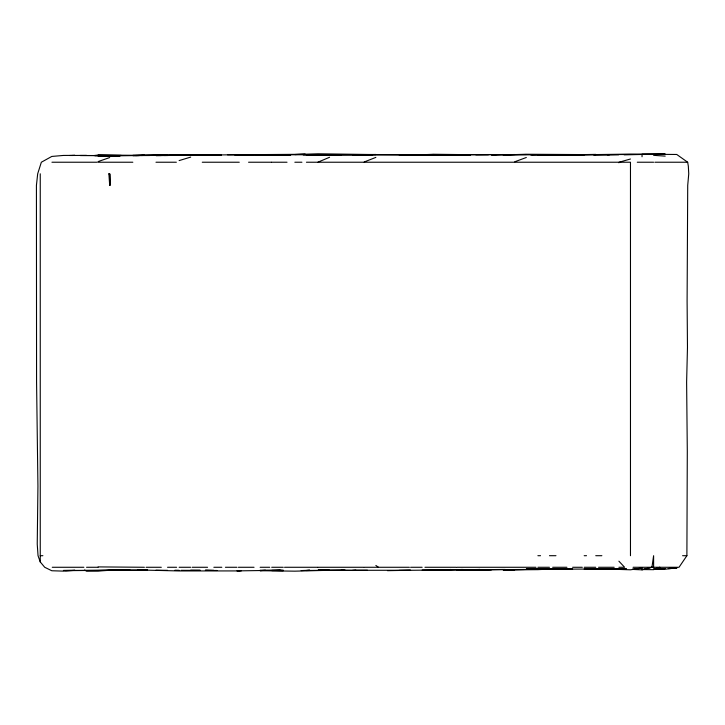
<?xml version="1.0" encoding="UTF-8"?>
<svg xmlns="http://www.w3.org/2000/svg" width="725" height="725" viewBox="0 0 725 725"><rect width="100%" height="100%" fill="white"/><g stroke="black" fill="none" stroke-linecap="round" stroke-linejoin="round"><path stroke-width="1.09" d="M633.061 567.276L679.026 567.276L686.892 555.703L687.3 451.548L686.62 382.111L687.472 347.393L687.101 301.102L687.717 185.373L688.75 173.801L688.333 166.152L687.662 162.228L676.76 154.47L630.469 154.117L578.912 154.788M632.572 569.424L642.042 569.841L651.938 567.276L653.615 555.703L653.615 567.276M618.896 162.781L619.096 162.228L630.469 159.002M318.003 162.155L329.567 157.271M364.285 161.938L375.867 157.388M514.741 161.784L526.314 157.497M98.111 161.584L109.693 157.561M179.129 160.587L190.693 157.098M643.138 569.288L651.938 567.276M642.042 569.841L642.042 568.11L630.469 569.805L607.323 569.034M123.368 570.185L65.495 570.666M93.906 155.558L98.111 155.059L155.975 155.449L134.941 155.522M632.572 569.107L642.042 568.11M309.584 570.249L301.165 570.575M309.584 570.203L306.421 570.512L328.516 570.194M352.722 570.484L355.875 570.176M265.395 570.203L260.13 570.702L294.848 571.164L329.567 570.285L318.003 570.194L345.354 570.222M668.341 568.472L676.76 567.811L665.188 569.252L653.615 568.781M94.957 155.775L120.205 155.648L80.23 155.512L98.111 155.54M555.767 568.763L537.887 569.66L503.159 569.895L565.237 568.753M463.184 569.478L433.722 570.149M554.716 568.781L526.314 568.998L537.887 569.388L564.186 568.772M445.304 569.814L433.722 570.086L462.133 569.506M503.159 569.533L456.877 569.832L505.271 569.46M281.173 570.24L236.984 570.892L239.096 570.847M367.448 570.222L318.003 570.457L327.464 570.203M69.709 155.494L86.538 155.386M138.094 570.194L121.256 570.357M668.341 568.581L676.76 568.219M129.675 569.75L86.538 570.838L84.435 570.194L86.538 570.829L98.111 571.082L109.693 570.276L63.392 570.484L74.965 570.33L63.392 571.119L51.819 570.756L44.714 567.276L40.247 561.938L38.044 555.703L37.238 544.131L37.936 486.267L36.567 382.111L36.422 185.373L37.682 173.801L41.343 162.228L51.819 156.437L63.392 155.44L74.965 155.395L71.811 155.494M542.092 154.778L537.887 154.715L561.032 154.706L503.159 154.923L526.314 154.253L595.751 154.652M626.255 568.889L531.57 569.306M227.523 154.797L305.37 154.28L294.848 154.534L318.003 153.791L375.867 154.579L306.421 155.096L341.149 154.615L312.738 154.788M468.441 155.023L470.552 154.951M475.808 154.778L503.159 154.615L491.595 154.76L495.8 154.806M400.064 154.824L433.722 154.751L400.064 154.842L403.218 154.833M241.198 570.919L179.129 570.947L140.197 569.995M468.441 569.841L480.022 569.478L456.877 569.805L491.595 569.596L456.877 569.768M428.466 154.778L488.433 154.769M665.188 154.026L624.153 154.797M280.122 570.213L271.703 570.457L283.285 570.693M179.129 155.277L260.13 154.561L236.984 154.833L239.096 154.815M595.751 154.389L561.032 154.987L574.707 154.869M139.146 155.531L132.829 155.594L198.061 154.842M239.096 154.96L234.882 155.05M246.455 154.797L248.566 154.742L242.25 154.797M306.421 154.942L329.567 154.733L255.925 154.797M387.44 570.675L410.586 570.258L352.722 570.303M445.304 569.932L399.004 570.412M372.704 154.788L329.567 154.67L410.586 154.715L406.372 154.778M445.304 154.615L422.158 154.742L433.722 154.262L468.441 154.67L433.722 154.633L456.877 154.76M433.722 154.498L422.158 154.742L491.595 154.534M470.552 155.078L445.304 154.778M283.285 570.285L271.703 570.548L283.285 570.53M503.159 154.516L491.595 154.76L526.314 154.516M530.519 154.797L549.459 154.661L537.887 154.887L543.143 154.842M147.565 570.203L109.693 569.977L121.256 569.805M524.202 569.478L422.158 570.04M662.025 568.608L665.188 568.545L653.615 569.388L659.895 567.276L653.615 569.678L642.042 569.542M179.129 155.25L167.547 155.476L190.693 155.186L164.394 155.512M303.267 154.914L329.567 154.76M531.57 154.778L537.887 154.661M549.459 569.025L572.605 568.944L537.887 569.152M141.248 155.512L190.693 155.186M503.159 154.715L514.741 154.516M642.042 154.244L665.188 154.362L546.297 154.806M135.992 155.512L167.547 155.114L98.111 156.083L120.205 155.748M329.567 570.385L344.303 570.222M607.323 154.751L618.896 154.615L593.639 154.778L609.426 154.788M144.411 569.632L138.094 569.678L147.565 569.596M595.751 568.944L584.178 569.071L626.255 568.808M251.72 154.842L236.984 155.096L283.285 154.715L260.13 154.751M308.533 154.833L306.421 154.86L318.003 154.724M480.022 569.732L491.595 569.605M198.061 154.987L190.693 155.059L221.207 154.797M161.24 155.531L155.975 155.558L179.129 155.386M111.795 569.886L129.675 569.741M290.643 154.815L283.285 154.869L290.643 154.797M375.867 154.461L352.722 154.733L418.996 154.978L399.004 154.76M400.064 154.914L410.586 154.842M221.207 155.241L202.266 155.132M121.256 155.413L98.111 155.059M155.975 155.494L167.547 155.494M51.946 162.228L97.141 162.228M98.111 162.228L132.829 162.228M155.975 162.228L176.365 162.228M202.266 162.228L239.268 162.228M248.566 162.228L271.476 162.228M271.703 162.228L287.018 162.228M294.848 162.228L301.917 162.228M306.421 162.228L363.905 162.228M364.285 162.228L630.469 162.228L630.469 555.703M637.275 162.228L653.615 162.228M654.874 162.228L687.662 162.228M108.886 173.801L109.693 173.801L109.973 185.373L109.693 174.163L108.886 173.801L109.693 185.373L109.693 173.801M40.247 555.703L42.893 555.703M537.887 555.703L540.533 555.703M549.459 555.703L555.975 555.703M584.178 555.703L586.516 555.703M595.751 555.703L601.868 555.703M682.597 555.703L686.892 555.703M52.263 567.276L83.892 567.276M86.538 567.276L98.111 567.276M144.411 567.276L98.111 566.905M146.042 567.276L161.303 567.276M167.547 567.276L176.619 567.276M179.129 567.276L190.693 567.276M192.179 567.276L207.558 567.276M213.848 567.276L221.823 567.276M225.412 567.276L236.984 567.276M238.398 567.276L254.049 567.276M260.13 567.276L269.727 567.276M271.703 567.276L283.285 567.276M284.526 567.276L317.65 567.276M318.003 567.276L363.705 567.276M364.285 567.276L409.417 567.276M410.586 567.276L422.158 567.276M424.941 567.276L456.188 567.276M456.877 567.276L536.02 567.276M537.887 567.276L549.459 567.276M552.658 567.276L566.932 567.276M572.605 567.276L582.329 567.276M584.178 567.276L595.751 567.276M598.551 567.276L614.184 567.276M618.896 567.276L624.624 567.276L618.896 561.186M200.163 570.421L181.232 570.339M572.605 154.905L584.178 154.942M283.285 154.715L271.703 154.688L290.643 155.041M190.693 570.213L200.163 570.222M283.285 570.394L260.13 570.222M205.429 570.421L217.002 570.493M329.567 154.67L341.149 154.751M144.411 155.476L149.667 155.512M341.149 570.285L352.722 570.412M155.975 570.213L167.547 570.33M174.915 570.222L179.129 570.312M653.615 155.331L665.188 156.12M375.867 565.446L378.459 567.276M642.042 154.851L642.042 156.763M40.247 173.801L40.247 561.938M450.56 569.487L445.304 570.067L450.56 569.469M607.323 568.926L595.751 569.161L607.323 568.917M144.411 155.304L132.829 155.431L144.411 155.304M561.032 154.624L549.459 154.76L561.032 154.661M421.107 154.878L410.586 154.978L421.107 154.878M514.741 569.669L503.159 569.714L514.741 569.66M213.848 570.448L205.429 570.294L213.848 570.448"/></g></svg>
